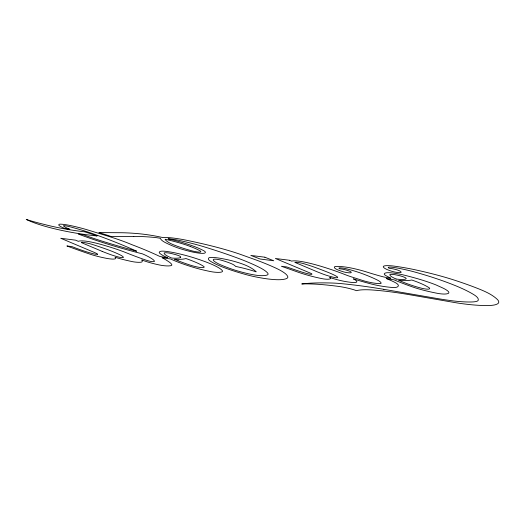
<?xml version="1.0" encoding="UTF-8"?>
<svg xmlns="http://www.w3.org/2000/svg" width="525" height="525" viewBox="0 0 525 525"><rect width="100%" height="100%" fill="white"/><g stroke="black" fill="none" stroke-linecap="round" stroke-linejoin="round"><path stroke-width="0.79" d="M180.338 257.585A13.486 2.559 8.6 0 1 171.773 258.064A40.825 7.744 8.6 0 1 164.837 254.349A29.092 5.519 8.6 0 1 164.128 253.129A3.885 0.735 8.6 0 1 165.867 252.742A5.02 0.952 8.6 0 1 170.494 253.332A23.901 4.535 8.6 0 1 177.529 255.229A10.014 1.903 8.6 0 1 180.364 257.585M295.043 262.441L314.258 270.572A123.237 23.382 8.6 0 0 324.253 274.536A32.445 6.156 8.6 0 0 334.117 277.423A2.422 0.459 8.6 0 0 337.391 277.659L337.483 277.62A7.875 1.496 8.6 0 0 337.043 276.629L336.518 276.314A70.153 13.309 8.6 0 0 329.063 272.77A256.745 48.713 8.6 0 0 315.105 267.415A90.425 17.154 8.6 0 0 304.31 263.852A12.246 2.323 8.6 0 0 298.528 262.52A3.17 0.604 8.6 0 0 295.043 262.441M97.447 254.284L95.858 254.284A5.381 1.024 8.6 0 1 93.594 253.824A41.304 7.836 8.6 0 1 85.949 251.632A121.314 23.015 8.6 0 1 71.905 246.586L66.898 245.949A356.514 67.646 8.6 0 0 90.09 254.179A36.409 6.91 8.6 0 0 106.634 258.372A8.42 1.601 8.6 0 0 112.101 259.068A5.014 0.952 8.6 0 0 113.997 259.048A8.157 1.549 8.6 0 0 115.592 258.497A16.328 3.097 8.6 0 0 115.021 257.211A47.001 8.918 8.6 0 0 132.91 261.739A8.413 1.595 8.6 0 0 139.978 262.297A7.409 1.404 8.6 0 0 142.026 261.785A29.407 5.578 8.6 0 0 141.757 259.928A38.463 7.297 8.6 0 0 159.193 264.935A9.443 1.792 8.6 0 0 170.1 265.808A10.552 2.002 8.6 0 0 171.819 264.803A43.883 8.328 8.6 0 0 169.798 262.48A140.49 26.657 8.6 0 0 162.008 257.663A40.353 7.658 8.6 0 0 170.533 258.95A103.497 19.635 8.6 0 0 193.541 267.369A49.475 9.391 8.6 0 0 210.322 271.517A8.8 1.667 8.6 0 0 216.766 272.337A10.178 1.929 8.6 0 0 221.379 272.062A13.676 2.592 8.6 0 0 222.364 270.697A53.333 10.119 8.6 0 0 218.918 267.914A81.631 15.488 8.6 0 0 208.399 262.913A112.238 21.295 8.6 0 0 193.082 257.565A61.392 11.648 8.6 0 0 175.888 253.057A20.068 3.806 8.6 0 0 166.418 251.436A6.628 1.26 8.6 0 0 160.486 251.363A17.056 3.235 8.6 0 0 159.79 253.319A51.233 9.719 8.6 0 0 167.554 257.67A12.488 2.369 8.6 0 1 159.508 256.305A299.112 56.753 8.6 0 0 131.677 244.598A130.508 24.76 8.6 0 0 109.561 236.65L87.682 229.937A58.879 11.169 8.6 0 0 73.277 226.17A34.762 6.595 8.6 0 0 67.915 225.061A10.992 2.087 8.6 0 0 61.051 224.188A3.281 0.623 8.6 0 0 59.24 224.319A11.95 2.264 8.6 0 0 59.384 225.717A35.359 6.707 8.6 0 0 64.654 228.414L69.792 229.287A32.34 6.136 8.6 0 1 63.486 225.829A2.034 0.387 8.6 0 1 66.091 225.901A22.627 4.292 8.6 0 1 71.124 227.089A112.311 21.308 8.6 0 1 94.028 234.124A393.73 74.707 8.6 0 1 136.638 251.193A317.71 60.283 8.6 0 1 104.206 241.802A179.858 34.125 8.6 0 1 83.455 234.754L78.599 234.137A238.442 45.242 8.6 0 0 102.395 242.432A227.259 43.122 8.6 0 0 142.557 253.89A88.384 16.767 8.6 0 1 152.755 259.35A32.36 6.143 8.6 0 1 154.422 261.227A3.977 0.755 8.6 0 1 152.919 261.653A2.487 0.472 8.6 0 1 150.268 261.319A20.652 3.918 8.6 0 1 145.733 260.039L145.281 259.882A231.092 43.851 8.6 0 1 126.873 253.004A109.049 20.692 8.6 0 0 115.408 248.817A117.547 22.306 8.6 0 0 99.862 244.112A32.812 6.228 8.6 0 0 89.499 241.717A9.398 1.785 8.6 0 0 78.31 241.329L75.547 240.161L60.762 238.278L93.023 251.888A32.196 6.11 8.6 0 1 97.269 253.89A3.124 0.591 8.6 0 1 97.447 254.284M133.763 236.427L111.123 236.519A113.498 21.538 8.6 0 0 98.897 232.588L121.564 232.732A59.633 11.314 8.6 0 1 137.858 233.625A36.638 6.95 8.6 0 1 162.921 237.608A15.389 2.92 8.6 0 1 172.751 237.996A31.172 5.913 8.6 0 1 185.273 240.01A137.504 26.092 8.6 0 1 214.922 246.789A118.269 22.437 8.6 0 1 239.748 254.133L257.519 260.498A205.872 39.06 8.6 0 1 275.783 268.078A93.653 17.771 8.6 0 1 284.222 272.79A68.939 13.079 8.6 0 1 287.785 276.734A28.173 5.348 8.6 0 1 281.827 279.582A18.756 3.557 8.6 0 1 272.403 279.438A25.909 4.915 8.6 0 1 262.848 278.224A36.422 6.91 8.6 0 1 246.547 274.746A104.245 19.779 8.6 0 1 222.62 267.048A82.254 15.606 8.6 0 1 210.427 261.194A29.584 5.611 8.6 0 1 208.937 257.827A7.166 1.358 8.6 0 1 213.655 257.473A15.015 2.848 8.6 0 1 220.402 258.326A32.537 6.175 8.6 0 1 234.688 261.509A46.443 8.813 8.6 0 1 248.384 266.503A77.798 14.759 8.6 0 1 256.18 271.852A55.007 10.434 8.6 0 0 235.535 266.385A26.027 4.935 8.6 0 0 230.692 263.386A47.197 8.958 8.6 0 0 221.655 260.302A7.612 1.444 8.6 0 0 216.956 259.317A3.537 0.669 8.6 0 0 213.596 259.363A15.862 3.012 8.6 0 0 213.701 260.767A51.647 9.798 8.6 0 0 222.141 265.466A125.928 23.894 8.6 0 0 230.875 268.78A55.479 10.526 8.6 0 0 247.688 273.61A20.383 3.865 8.6 0 0 255.524 275.126A10.106 1.916 8.6 0 0 262.244 275.664A16.032 3.038 8.6 0 0 268.072 274.168A30.22 5.736 8.6 0 0 267.501 272.875A78.245 14.844 8.6 0 0 260.315 267.862A173.302 32.885 8.6 0 0 239.249 258.694A284.642 54.009 8.6 0 0 203.93 246.763A84.755 16.078 8.6 0 0 178.677 240.299A14.897 2.828 8.6 0 0 168.171 238.816A74.983 14.227 8.6 0 1 203.844 250.766A15.743 2.986 8.6 0 1 204.835 253.03A6.576 1.247 8.6 0 1 199.539 253.175A13.998 2.658 8.6 0 1 191.625 251.81A46.889 8.899 8.6 0 1 174.005 246.481A111.182 21.098 8.6 0 1 165.907 242.878A44.179 8.38 8.6 0 1 160.46 238.33A14.09 2.671 8.6 0 0 155.643 237.556A55.092 10.454 8.6 0 0 133.763 236.427M264.856 257.204L250.825 255.419L260.157 259.028L273.728 260.754L264.856 257.204M289.511 260.275L275.408 258.484L310.754 273.282A6.589 1.247 8.6 0 1 311.948 274.175A1.824 0.348 8.6 0 1 309.468 274.142A24.393 4.627 8.6 0 1 301.521 271.976A242.97 46.102 8.6 0 1 286.748 266.949L281.439 266.273L299.001 272.495A67.522 12.81 8.6 0 0 310.675 275.999A47.02 8.918 8.6 0 0 322.042 278.65A6.083 1.155 8.6 0 0 328.453 279.202A9.03 1.713 8.6 0 0 330.264 278.736A10.467 1.988 8.6 0 0 329.7 277.463A42.84 8.131 8.6 0 0 339.701 280.337A18.624 3.531 8.6 0 0 350.168 282.247A7.56 1.437 8.6 0 0 356.882 281.695A28.074 5.329 8.6 0 0 353.351 278.854A119.063 22.588 8.6 0 0 371.464 284.032A25.384 4.817 8.6 0 0 382.673 286.322A26.48 5.027 8.6 0 0 390.639 287.332A9.076 1.719 8.6 0 0 397.051 287.083A29.925 5.677 8.6 0 0 394.997 282.45A92.774 17.601 8.6 0 0 386.223 278.526A25.528 4.843 8.6 0 0 393.993 279.812A182.326 34.591 8.6 0 0 412.702 286.978A51.903 9.85 8.6 0 0 437.377 293.324A8.328 1.582 8.6 0 0 446.027 293.961A14.923 2.835 8.6 0 0 448.796 292.878A25.351 4.81 8.6 0 0 448.074 291.244A49.731 9.437 8.6 0 0 442.706 287.956L435.868 284.872A96.462 18.303 8.6 0 0 403.371 274.942A19.32 3.668 8.6 0 0 391.945 272.928A8.315 1.575 8.6 0 0 385.639 272.941A16.295 3.091 8.6 0 0 385.658 275.5L390.928 278.309A19.786 3.754 8.6 0 1 380.664 276.163A134.544 25.528 8.6 0 1 366.647 272.002A44.999 8.538 8.6 0 0 352.452 268.275A18.441 3.498 8.6 0 0 343.37 266.772A13.519 2.566 8.6 0 0 337.011 266.385A6.904 1.312 8.6 0 0 334.497 266.884A18.224 3.458 8.6 0 0 338.717 270.237A41.928 7.954 8.6 0 0 343.199 271.753A6.097 1.155 8.6 0 0 348.534 272.77A3.577 0.676 8.6 0 0 351.232 272.541A8.708 1.654 8.6 0 0 349.099 271.018A23.743 4.508 8.6 0 0 345.575 269.876A6.943 1.319 8.6 0 0 339.747 268.807A4.443 0.84 8.6 0 1 339.032 268.019A2.914 0.551 8.6 0 1 340.994 267.894A6.608 1.253 8.6 0 1 345.627 268.623A31.815 6.037 8.6 0 1 352.452 270.428L353.43 270.723A71.663 13.598 8.6 0 1 357.807 272.088L357.952 272.14A46.305 8.787 8.6 0 1 361.141 273.236A126.059 23.92 8.6 0 1 377.409 280.068A31.27 5.932 8.6 0 1 381.15 283.093A4.561 0.866 8.6 0 1 378.473 283.566A11.123 2.113 8.6 0 1 371.497 282.673A19.74 3.747 8.6 0 1 363.458 280.731L351.31 276.839A78.166 14.831 8.6 0 1 344.302 274.306A151.633 28.77 8.6 0 0 322.232 266.68A71.032 13.479 8.6 0 0 309.691 263.235A26.447 5.02 8.6 0 0 301.737 261.575A9.798 1.857 8.6 0 0 294.085 260.859A7.79 1.477 8.6 0 0 291.71 261.161L289.511 260.275M383.867 289.327L378.709 288.481A114.371 21.702 8.6 0 0 342.07 283.697A35.247 6.687 8.6 0 0 333.132 283.073A98.89 18.762 8.6 0 0 301.763 283.953A54.082 10.264 8.6 0 1 325.034 284.865A78.133 14.825 8.6 0 1 337.286 286.243A19.688 3.734 8.6 0 1 343.284 287.188A24.209 4.594 8.6 0 1 356.508 290.686A29.21 5.539 8.6 0 1 373.465 290.069A69.569 13.197 8.6 0 1 391.965 292.018A83.232 15.796 8.6 0 1 409.316 294.676L453.239 302.288A46.154 8.754 8.6 0 0 475.079 305.071A44.356 8.413 8.6 0 0 486.176 305.563A28.048 5.322 8.6 0 0 495.357 304.73A38.706 7.343 8.6 0 0 498.711 302.452A54.298 10.303 8.6 0 0 497.431 299.565A129.498 24.57 8.6 0 0 491.997 295.312A90.877 17.24 8.6 0 0 480.5 289.583A209.416 39.736 8.6 0 0 454.02 280.015A117.784 22.345 8.6 0 0 414.763 269.706A52.52 9.968 8.6 0 0 392.752 265.945A13.164 2.5 8.6 0 0 386.813 265.657A10.382 1.969 8.6 0 0 383.289 266.667A21.473 4.075 8.6 0 0 384.786 268.36A24.957 4.738 8.6 0 0 392.431 271.458A7.028 1.332 8.6 0 0 398.797 272.613A3.308 0.63 8.6 0 0 401.093 272.377A12.725 2.415 8.6 0 0 399.564 270.841A11.557 2.192 8.6 0 0 394.19 269.102A8.078 1.529 8.6 0 0 389.347 268.295A5.047 0.958 8.6 0 1 388.29 267.376A3.813 0.722 8.6 0 1 389.694 267.12A5.394 1.024 8.6 0 1 392.221 267.277A16.675 3.163 8.6 0 1 398.685 268.288A52.92 10.041 8.6 0 1 415.492 272.226A161.319 30.608 8.6 0 1 434.844 278.119A186.191 35.326 8.6 0 1 456.678 286.171A153.759 29.177 8.6 0 1 474.016 294.774A58.57 11.11 8.6 0 1 478.163 300.346A19.655 3.728 8.6 0 1 471.732 301.973A33.528 6.359 8.6 0 1 463.168 301.809A35.903 6.812 8.6 0 1 449.269 300.392A87.025 16.511 8.6 0 1 439.077 298.837L383.867 289.327M178.146 260.781L174.503 259.265A24.058 4.567 8.6 0 0 185.889 258.53A87.78 16.656 8.6 0 1 200.169 264.357A52.776 10.014 8.6 0 1 203.877 266.569A6.608 1.253 8.6 0 1 203.766 267.402A5.073 0.965 8.6 0 1 200.156 267.481A7.822 1.483 8.6 0 1 197.558 267.035A18.408 3.491 8.6 0 1 190.818 265.302A104.121 19.753 8.6 0 1 178.146 260.781M102.185 251.383L81.69 242.747A2.002 0.381 8.6 0 1 81.592 242.327A2.002 0.381 8.6 0 1 83.462 242.406A15.041 2.855 8.6 0 1 92.223 244.401A184.971 35.096 8.6 0 1 106.91 249.382A105.203 19.963 8.6 0 1 120.494 255.078A26.204 4.974 8.6 0 1 123.408 257.184A3.104 0.591 8.6 0 1 122.2 257.578A2.901 0.551 8.6 0 1 118.729 257.066A34.722 6.589 8.6 0 1 110.854 254.697A113.42 21.518 8.6 0 1 102.185 251.383M190.267 246.448A65.349 12.397 8.6 0 0 165.112 239.243A45.983 8.722 8.6 0 0 174.871 245.339A77.693 14.739 8.6 0 0 191.126 250.642A11.885 2.257 8.6 0 0 196.967 251.888A3.609 0.682 8.6 0 0 200.799 251.79A9.726 1.844 8.6 0 0 199.848 250.707A73.27 13.899 8.6 0 0 190.267 246.448M396.047 279.037A11.885 2.257 8.6 0 0 404.329 279.359A9.096 1.726 8.6 0 0 404.604 277.344A14.536 2.756 8.6 0 0 395.66 274.824A5.217 0.991 8.6 0 0 391.099 274.385A3.878 0.735 8.6 0 0 389.806 274.785A26.388 5.007 8.6 0 0 392.319 277.147A86.664 16.446 8.6 0 0 396.047 279.037M398.882 280.337A22.988 4.364 8.6 0 0 411.738 280.002A77.438 14.693 8.6 0 1 424.069 284.95A84.748 16.078 8.6 0 1 429.004 287.674A9.785 1.857 8.6 0 1 429.47 288.822A4.161 0.787 8.6 0 1 425.723 289.012A7.022 1.332 8.6 0 1 421.582 288.232A51.745 9.818 8.6 0 1 411.036 285.095A92.065 17.469 8.6 0 1 398.882 280.337M96.961 235.942A162.501 30.831 8.6 0 0 84.742 231.84A61.327 11.635 8.6 0 1 43.673 224.28A79.787 15.14 8.6 0 1 26.25 219.437A66.386 12.593 8.6 0 0 70.002 232.07A63.157 11.983 8.6 0 0 96.961 235.942"/></g></svg>
